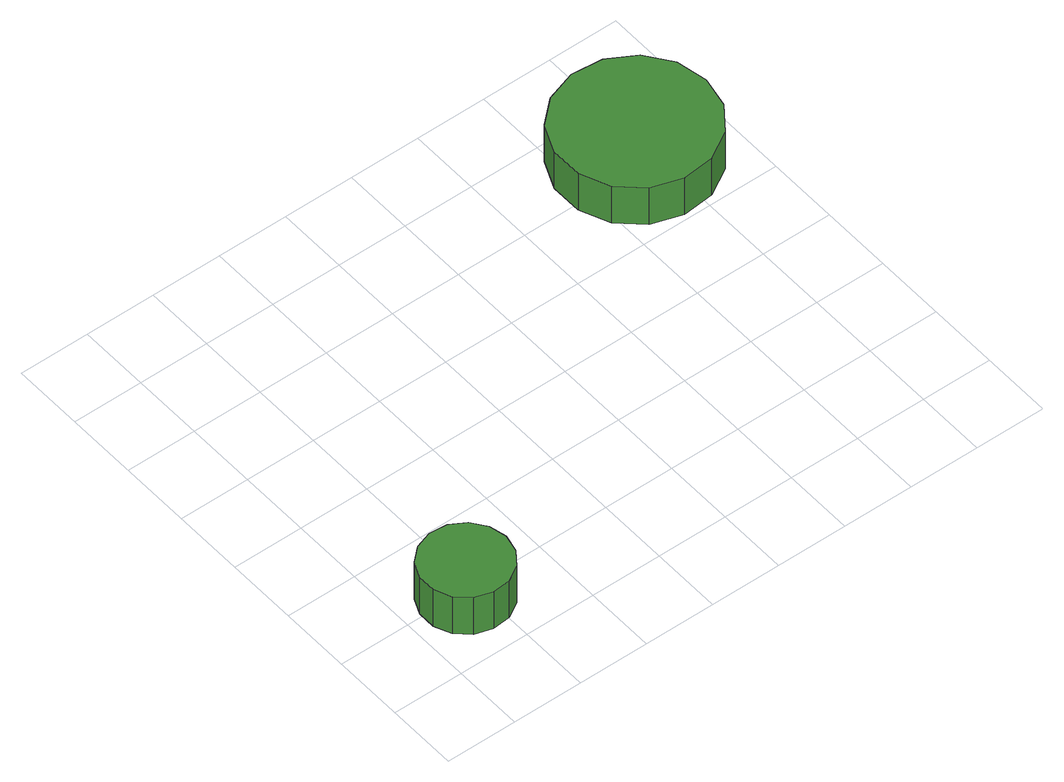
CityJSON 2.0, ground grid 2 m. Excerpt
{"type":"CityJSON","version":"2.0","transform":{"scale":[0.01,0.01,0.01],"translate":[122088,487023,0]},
"CityObjects":{
"tree1":{"type":"SolitaryVegetationObject","attributes":{"function":"something"},"geometry":[{"type":"MultiSurface","lod":"1","boundaries":[[[0,1,2,3,4,5,6,7,8,9,10,11,12,13,14]],[[15,16,17,18,19,20,21,22,23,24,25,26,27,28,29]],[[0,29,28,1]],[[1,28,27,2]],[[2,27,26,3]],[[3,26,25,4]],[[4,25,24,5]],[[5,24,23,6]],[[6,23,22,7]],[[7,22,21,8]],[[8,21,20,9]],[[9,20,19,10]],[[10,19,18,11]],[[11,18,17,12]],[[12,17,16,13]],[[13,16,15,14]],[[14,15,29,0]]]}]},
"tree2":{"type":"SolitaryVegetationObject","attributes":{"function":"something"},"geometry":[{"type":"MultiSurface","lod":"1","boundaries":[[[30,31,32,33,34,35,36,37,38,39,40,41,42,43,44]],[[45,46,47,48,49,50,51,52,53,54,55,56,57,58,59]],[[30,59,58,31]],[[31,58,57,32]],[[32,57,56,33]],[[33,56,55,34]],[[34,55,54,35]],[[35,54,53,36]],[[36,53,52,37]],[[37,52,51,38]],[[38,51,50,39]],[[39,50,49,40]],[[40,49,48,41]],[[41,48,47,42]],[[42,47,46,43]],[[43,46,45,44]],[[44,45,59,30]]]}]}
},
"vertices":[
[286,185,189],[275,234,189],[245,275,189],[202,301,189],[151,306,189],[103,290,189],[65,256,189],[45,210,189],[45,159,189],[65,113,189],[103,79,189],[151,64,189],[202,69,189],[245,94,189],[275,135,189],[275,135,62],[245,94,62],[202,69,62],[151,64,62],[103,79,62],[65,113,62],[45,159,62],[45,210,62],[65,256,62],[103,290,62],[151,306,62],[202,301,62],[245,275,62],[275,234,62],[286,185,62],
[1569,1022,197],[1551,1110,197],[1498,1182,197],[1421,1227,197],[1332,1236,197],[1247,1208,197],[1181,1149,197],[1145,1067,197],[1145,978,197],[1181,896,197],[1247,837,197],[1332,809,197],[1421,818,197],[1498,863,197],[1551,935,197],[1551,935,70],[1498,863,70],[1421,818,70],[1332,809,70],[1247,837,70],[1181,896,70],[1145,978,70],[1145,1067,70],[1181,1149,70],[1247,1208,70],[1332,1236,70],[1421,1227,70],[1498,1182,70],[1551,1110,70],[1569,1022,70]
]}
